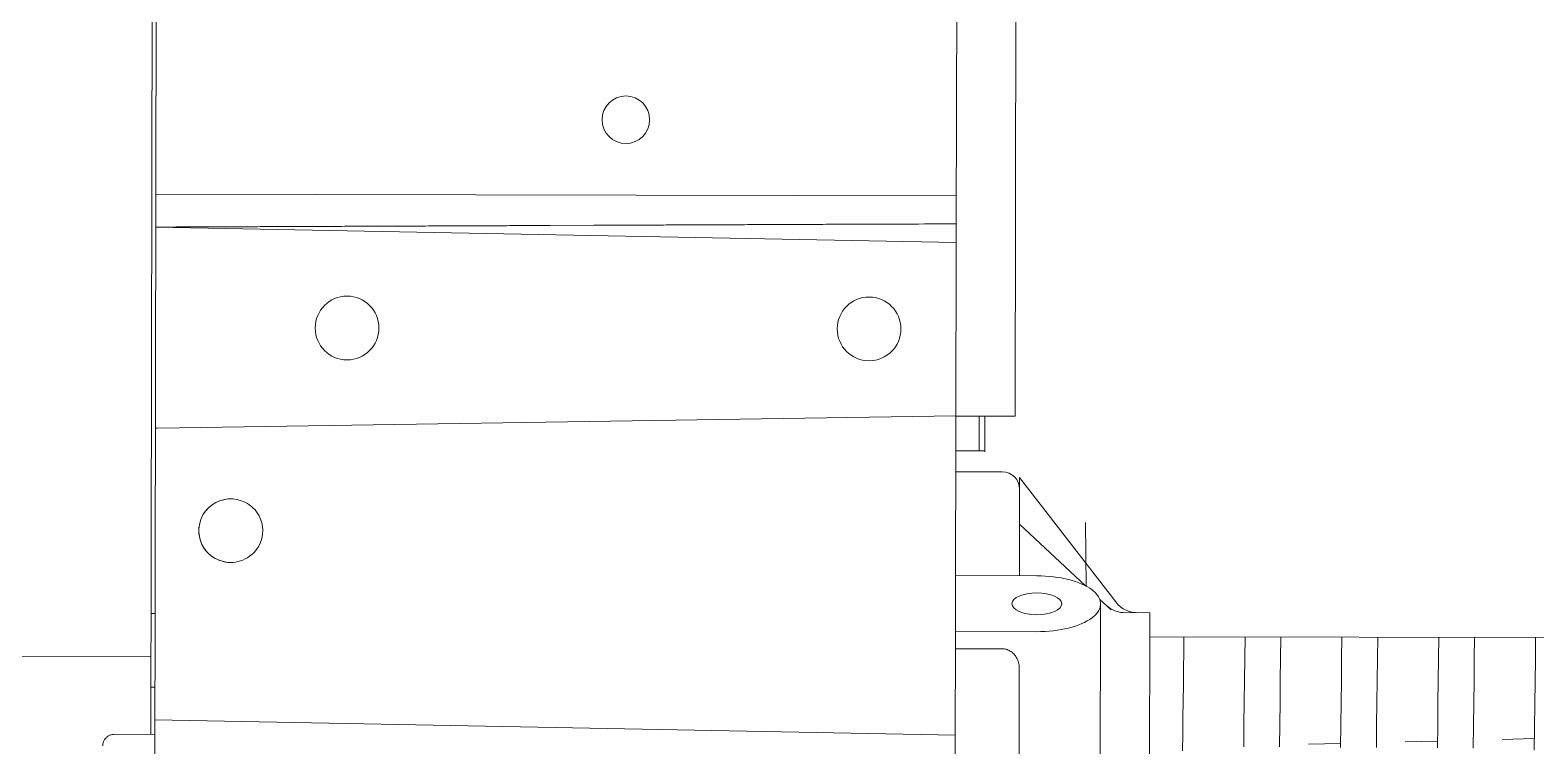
# Model space of a CAD drawing. Extents: x 766778 to 845620, y 133762 to 209800.
# Drawn here: x 786661.9 to 786921.5, y 190576 to 190699.4 of the extents above; entities that cross this region are included whole.
import ezdxf

# ---------------------------------------------------------------- set-up
doc = ezdxf.new("R2010")
doc.units = 0
doc.header["$MEASUREMENT"] = 0
doc.layers.get('0').update_dxf_attribs({"color": 1, "linetype": 'CONTINUOUS'})
doc.layers.add('LA-4748_SHOWN', color=2, linetype='CONTINUOUS', lineweight=53)
doc.layers.add('LA-5075_SHOWN', color=2, linetype='CONTINUOUS', lineweight=53)

# ---------------------------------------------------------------- blocks, each defined once
blk = doc.blocks.new('HE 3516C HSL RH')
at = {"layer": 'LA-5075_SHOWN', "color": 252, "lineweight": 5}
for p, q in [((-6414.37, 224.72), (-6414.25, 213.68)), ((-6359.17, 186.97), (-6353.64, 187.12)), ((-6342.47, 187.42), (-6336.94, 187.57)), ((-6375.86, 186.52), (-6370.35, 186.67))]:
    blk.add_line(p, q, dxfattribs=at)
blk = doc.blocks.new('A$C7EB86452')
at = {"rotation": 352.0000000000881}
blk.add_blockref('HE 3516C HSL RH', (6185.31, -1654.92), dxfattribs=at)
blk = doc.blocks.new('ENGINE')
at = {"layer": 'LA-4748_SHOWN', "color": 252, "lineweight": 5}
for p, q in [((945771.39, 205356.14), (945772.36, 205540.92)), ((945781.43, 205322.93), (945782.46, 205517.93)), ((945632.2, 205268.56), (945633.02, 205423.56)), ((945632.33, 205154.72), (945633.74, 205423.56)), ((945633.41, 205361.71), (945771.41, 205360.99)), ((945633.39, 205356.05), (945633.89, 205356.05)), ((945771.37, 205352.92), (945633.39, 205356.05)), ((945633.89, 205356.05), (945634.38, 205356.05)), ((945634.38, 205356.05), (945635.88, 205356.05)), ((945635.88, 205356.05), (945636.38, 205356.05)), ((945636.38, 205356.05), (945636.88, 205356.06)), ((945636.88, 205356.06), (945637.38, 205356.06)), ((945637.38, 205356.06), (945637.88, 205356.06)), ((945637.88, 205356.06), (945638.38, 205356.06)), ((945638.38, 205356.06), (945638.88, 205356.06)), ((945638.88, 205356.06), (945639.38, 205356.06)), ((945639.38, 205356.06), (945639.88, 205356.06)), ((945639.88, 205356.06), (945640.38, 205356.06)), ((945640.38, 205356.06), (945640.88, 205356.06)), ((945640.88, 205356.06), (945641.38, 205356.06)), ((945641.38, 205356.06), (945642.38, 205356.06)), ((945642.38, 205356.06), (945642.88, 205356.06)), ((945642.88, 205356.06), (945643.38, 205356.06)), ((945643.38, 205356.06), (945643.88, 205356.06)), ((945643.88, 205356.06), (945645.38, 205356.06)), ((945645.38, 205356.06), (945645.88, 205356.06)), ((945645.88, 205356.06), (945647.38, 205356.06)), ((945647.38, 205356.06), (945647.88, 205356.06)), ((945647.88, 205356.06), (945650.88, 205356.06)), ((945650.88, 205356.06), (945651.38, 205356.07)), ((945651.38, 205356.07), (945653.88, 205356.07)), ((945653.88, 205356.07), (945654.38, 205356.07)), ((945654.38, 205356.07), (945656.88, 205356.07)), ((945656.88, 205356.07), (945657.38, 205356.07)), ((945657.38, 205356.07), (945657.88, 205356.07)), ((945657.88, 205356.07), (945659.38, 205356.07)), ((945659.38, 205356.07), (945659.88, 205356.07)), ((945659.88, 205356.07), (945660.38, 205356.07)), ((945660.38, 205356.07), (945661.38, 205356.07)), ((945661.38, 205356.07), (945661.88, 205356.07)), ((945661.88, 205356.07), (945662.38, 205356.07)), ((945662.38, 205356.07), (945662.88, 205356.07)), ((945662.88, 205356.07), (945663.88, 205356.07)), ((945663.88, 205356.07), (945664.38, 205356.07)), ((945664.38, 205356.07), (945664.88, 205356.07)), ((945664.88, 205356.07), (945665.38, 205356.07)), ((945665.38, 205356.07), (945665.88, 205356.08)), ((945665.88, 205356.08), (945666.38, 205356.08)), ((945666.38, 205356.08), (945666.88, 205356.08)), ((945666.88, 205356.08), (945667.88, 205356.08)), ((945667.88, 205356.08), (945668.38, 205356.08)), ((945668.38, 205356.08), (945668.88, 205356.08)), ((945668.88, 205356.08), (945669.38, 205356.08)), ((945669.38, 205356.08), (945669.88, 205356.08)), ((945669.88, 205356.08), (945670.88, 205356.08)), ((945670.88, 205356.08), (945671.38, 205356.08)), ((945671.38, 205356.08), (945672.88, 205356.08)), ((945672.88, 205356.08), (945673.38, 205356.08)), ((945673.38, 205356.08), (945676.38, 205356.08)), ((945676.38, 205356.08), (945676.88, 205356.08)), ((945676.88, 205356.08), (945679.88, 205356.08)), ((945679.88, 205356.08), (945680.38, 205356.08)), ((945680.38, 205356.08), (945681.88, 205356.09)), ((945681.88, 205356.09), (945682.38, 205356.09)), ((945682.38, 205356.09), (945682.88, 205356.09)), ((945682.88, 205356.09), (945683.38, 205356.09)), ((945683.38, 205356.09), (945683.88, 205356.09)), ((945683.88, 205356.09), (945684.38, 205356.09)), ((945684.38, 205356.09), (945684.88, 205356.09)), ((945684.88, 205356.09), (945685.38, 205356.09)), ((945685.38, 205356.09), (945686.38, 205356.09)), ((945686.38, 205356.09), (945686.88, 205356.09)), ((945686.88, 205356.09), (945687.88, 205356.09)), ((945687.88, 205356.09), (945688.38, 205356.09)), ((945688.38, 205356.09), (945688.88, 205356.09)), ((945688.88, 205356.09), (945689.38, 205356.09)), ((945689.38, 205356.09), (945690.38, 205356.09)), ((945690.38, 205356.09), (945690.88, 205356.09)), ((945690.88, 205356.09), (945691.38, 205356.09)), ((945691.38, 205356.09), (945691.88, 205356.09)), ((945691.88, 205356.09), (945692.38, 205356.09)), ((945692.38, 205356.09), (945692.88, 205356.09)), ((945692.88, 205356.09), (945693.38, 205356.09)), ((945693.38, 205356.09), (945693.88, 205356.09)), ((945693.88, 205356.09), (945694.38, 205356.09)), ((945694.38, 205356.09), (945694.88, 205356.09)), ((945694.88, 205356.09), (945695.38, 205356.09)), ((945695.38, 205356.09), (945695.88, 205356.09)), ((945695.88, 205356.09), (945696.38, 205356.1)), ((945696.38, 205356.1), (945697.38, 205356.1)), ((945697.38, 205356.1), (945697.88, 205356.1)), ((945697.88, 205356.1), (945698.38, 205356.1)), ((945698.38, 205356.1), (945698.88, 205356.1)), ((945698.88, 205356.1), (945699.38, 205356.1)), ((945699.38, 205356.1), (945700.38, 205356.1)), ((945700.38, 205356.1), (945700.88, 205356.1)), ((945700.88, 205356.1), (945701.38, 205356.1)), ((945701.38, 205356.1), (945708.88, 205356.1)), ((945708.88, 205356.1), (945709.38, 205356.1)), ((945709.38, 205356.1), (945710.38, 205356.1)), ((945710.38, 205356.1), (945710.88, 205356.1)), ((945710.88, 205356.1), (945711.38, 205356.1)), ((945711.38, 205356.1), (945711.88, 205356.1)), ((945711.88, 205356.1), (945712.88, 205356.11)), ((945712.88, 205356.11), (945713.38, 205356.11)), ((945713.38, 205356.11), (945714.38, 205356.11)), ((945714.38, 205356.11), (945714.88, 205356.11)), ((945714.88, 205356.11), (945715.88, 205356.11)), ((945715.88, 205356.11), (945716.38, 205356.11)), ((945716.38, 205356.11), (945716.88, 205356.11)), ((945716.88, 205356.11), (945717.38, 205356.11)), ((945717.38, 205356.11), (945717.88, 205356.11)), ((945717.88, 205356.11), (945718.38, 205356.11)), ((945718.38, 205356.11), (945718.88, 205356.11)), ((945718.88, 205356.11), (945719.38, 205356.11)), ((945719.38, 205356.11), (945719.88, 205356.11)), ((945719.88, 205356.11), (945720.38, 205356.11)), ((945720.38, 205356.11), (945720.88, 205356.11)), ((945720.88, 205356.11), (945721.38, 205356.11)), ((945721.38, 205356.11), (945721.88, 205356.11)), ((945721.88, 205356.11), (945722.38, 205356.11)), ((945722.38, 205356.11), (945722.88, 205356.11)), ((945722.88, 205356.11), (945723.38, 205356.11)), ((945723.38, 205356.11), (945723.88, 205356.11)), ((945723.88, 205356.11), (945725.38, 205356.11)), ((945725.38, 205356.11), (945725.88, 205356.11)), ((945725.88, 205356.11), (945727.88, 205356.11)), ((945727.88, 205356.11), (945728.38, 205356.11)), ((945728.38, 205356.11), (945728.88, 205356.11)), ((945728.88, 205356.11), (945729.38, 205356.11)), ((945729.38, 205356.11), (945730.38, 205356.12)), ((945730.38, 205356.12), (945730.88, 205356.12)), ((945730.88, 205356.12), (945732.38, 205356.12)), ((945732.38, 205356.12), (945732.88, 205356.12)), ((945732.88, 205356.12), (945733.88, 205356.12)), ((945733.88, 205356.12), (945734.38, 205356.12)), ((945734.38, 205356.12), (945734.88, 205356.12)), ((945734.88, 205356.12), (945735.39, 205356.12)), ((945735.39, 205356.12), (945736.89, 205356.12)), ((945736.89, 205356.12), (945737.39, 205356.12)), ((945737.39, 205356.12), (945737.89, 205356.12)), ((945737.89, 205356.12), (945738.89, 205356.12)), ((945738.89, 205356.12), (945739.39, 205356.12)), ((945739.39, 205356.12), (945739.89, 205356.12)), ((945739.89, 205356.12), (945740.39, 205356.12)), ((945740.39, 205356.12), (945740.89, 205356.12)), ((945740.89, 205356.12), (945741.39, 205356.12)), ((945741.39, 205356.12), (945741.89, 205356.12)), ((945741.89, 205356.12), (945742.39, 205356.12)), ((945742.39, 205356.12), (945743.39, 205356.12)), ((945743.39, 205356.12), (945743.89, 205356.12)), ((945743.89, 205356.12), (945744.39, 205356.12)), ((945744.39, 205356.12), (945744.89, 205356.12)), ((945744.89, 205356.12), (945745.39, 205356.12)), ((945745.39, 205356.12), (945745.89, 205356.12)), ((945745.89, 205356.12), (945746.39, 205356.12)), ((945746.39, 205356.12), (945747.39, 205356.13)), ((945747.39, 205356.13), (945747.89, 205356.13)), ((945747.89, 205356.13), (945748.39, 205356.13)), ((945748.39, 205356.13), (945748.89, 205356.13)), ((945748.89, 205356.13), (945750.39, 205356.13)), ((945750.39, 205356.13), (945750.89, 205356.13)), ((945750.89, 205356.13), (945751.89, 205356.13)), ((945751.89, 205356.13), (945752.39, 205356.13)), ((945752.39, 205356.13), (945754.89, 205356.13)), ((945754.89, 205356.13), (945755.39, 205356.13)), ((945755.39, 205356.13), (945758.89, 205356.13)), ((945758.89, 205356.13), (945759.39, 205356.13)), ((945759.39, 205356.13), (945760.89, 205356.13)), ((945760.89, 205356.13), (945761.39, 205356.13)), ((945761.39, 205356.13), (945761.89, 205356.13)), ((945761.89, 205356.13), (945762.39, 205356.13)), ((945762.39, 205356.13), (945763.89, 205356.13)), ((945763.89, 205356.13), (945764.39, 205356.13)), ((945764.39, 205356.13), (945764.89, 205356.13)), ((945764.89, 205356.13), (945765.89, 205356.14)), ((945765.89, 205356.14), (945766.39, 205356.14)), ((945766.39, 205356.14), (945766.89, 205356.14)), ((945766.89, 205356.14), (945767.39, 205356.14)), ((945767.39, 205356.14), (945767.89, 205356.14)), ((945767.89, 205356.14), (945768.39, 205356.14)), ((945768.39, 205356.14), (945768.89, 205356.14)), ((945768.89, 205356.14), (945769.39, 205356.14)), ((945769.39, 205356.14), (945769.89, 205356.14)), ((945769.89, 205356.14), (945770.39, 205356.14)), ((945770.39, 205356.14), (945770.89, 205356.14)), ((945770.89, 205356.14), (945771.39, 205356.14)), ((945771.39, 205356.14), (945771.37, 205352.92)), ((945770.32, 205153.99), (945771.37, 205352.92)), ((945633.2, 205321.38), (945633.56, 205321.37)), ((945633.56, 205321.37), (945771.21, 205323.05)), ((945781.43, 205322.93), (945771.21, 205322.99)), ((945775.18, 205316.97), (945775.21, 205322.97)), ((945776.18, 205316.78), (945776.21, 205322.96)), ((945776.18, 205316.96), (945771.18, 205316.99)), ((945771.16, 205313.38), (945779.16, 205313.34)), ((945782.15, 205310.32), (945782.16, 205312.32)), ((945798.66, 205290.82), (945782.16, 205312.32)), ((945643.09, 205308.22), (945642.64, 205307.9)), ((945643.28, 205308.33), (945642.84, 205308.05)), ((945643.58, 205308.49), (945643.09, 205308.22)), ((945643.74, 205308.58), (945643.28, 205308.33)), ((945644.08, 205308.72), (945643.58, 205308.49)), ((945644.22, 205308.78), (945643.74, 205308.58)), ((945644.6, 205308.91), (945644.08, 205308.72)), ((945644.71, 205308.94), (945644.22, 205308.78)), ((945645.13, 205309.04), (945644.6, 205308.91)), ((945645.19, 205309.05), (945644.71, 205308.94)), ((945645.64, 205309.12), (945645.13, 205309.04)), ((945645.67, 205309.12), (945645.19, 205309.05)), ((945646.14, 205309.15), (945645.64, 205309.12)), ((945646.14, 205309.15), (945645.67, 205309.12)), ((945646.14, 205309.15), (945646.49, 205309.13)), ((945646.49, 205309.13), (945646.85, 205309.09)), ((945646.85, 205309.09), (945647.22, 205309.02)), ((945647.22, 205309.02), (945647.58, 205308.92)), ((945647.58, 205308.92), (945647.95, 205308.8)), ((945647.95, 205308.8), (945648.31, 205308.66)), ((945648.31, 205308.66), (945648.66, 205308.49)), ((945648.66, 205308.49), (945649, 205308.3)), ((945649, 205308.3), (945649.33, 205308.08)), ((945782.07, 205295.4), (945782.15, 205310.32)), ((945640.98, 205305.66), (945640.82, 205305.18)), ((945640.96, 205305.58), (945640.82, 205305.16)), ((945641.12, 205305.98), (945640.96, 205305.58)), ((945641.19, 205306.12), (945640.98, 205305.66)), ((945641.32, 205306.37), (945641.12, 205305.98)), ((945641.44, 205306.56), (945641.19, 205306.12)), ((945641.57, 205306.77), (945641.32, 205306.37)), ((945641.73, 205306.98), (945641.44, 205306.56)), ((945641.87, 205307.16), (945641.57, 205306.77)), ((945642.06, 205307.37), (945641.73, 205306.98)), ((945642.22, 205307.54), (945641.87, 205307.16)), ((945642.43, 205307.73), (945642.06, 205307.37)), ((945642.64, 205307.9), (945642.22, 205307.54)), ((945642.84, 205308.05), (945642.43, 205307.73)), ((945649.33, 205308.08), (945649.64, 205307.85)), ((945649.64, 205307.85), (945649.96, 205307.58)), ((945649.96, 205307.58), (945650.31, 205307.21)), ((945650.31, 205307.21), (945650.68, 205306.73)), ((945650.68, 205306.73), (945651, 205306.19)), ((945651, 205306.19), (945651.26, 205305.61)), ((945651.26, 205305.61), (945651.45, 205305)), ((945640.64, 205304.18), (945640.61, 205303.67)), ((945640.61, 205303.67), (945640.63, 205303.17)), ((945640.65, 205304.31), (945640.62, 205303.87)), ((945640.62, 205303.87), (945640.62, 205303.46)), ((945640.62, 205303.46), (945640.64, 205303.05)), ((945640.63, 205303.17), (945640.7, 205302.67)), ((945640.71, 205304.68), (945640.64, 205304.18)), ((945640.64, 205303.05), (945640.7, 205302.67)), ((945640.72, 205304.74), (945640.65, 205304.31)), ((945640.82, 205305.18), (945640.71, 205304.68)), ((945640.82, 205305.16), (945640.72, 205304.74)), ((945651.45, 205305), (945651.57, 205304.36)), ((945651.58, 205303), (945651.45, 205302.29)), ((945651.57, 205304.36), (945651.62, 205303.7)), ((945651.62, 205303.7), (945651.58, 205303)), ((945793.44, 205293.64), (945782.12, 205304.32)), ((945640.7, 205302.67), (945640.81, 205302.17)), ((945640.7, 205302.67), (945640.78, 205302.3)), ((945640.78, 205302.3), (945640.87, 205301.95)), ((945640.81, 205302.17), (945640.96, 205301.69)), ((945640.87, 205301.95), (945640.99, 205301.62)), ((945640.96, 205301.69), (945641.16, 205301.22)), ((945640.99, 205301.62), (945641.13, 205301.3)), ((945641.13, 205301.3), (945641.29, 205300.98)), ((945641.16, 205301.22), (945641.41, 205300.78)), ((945641.29, 205300.98), (945641.47, 205300.68)), ((945641.41, 205300.78), (945641.69, 205300.35)), ((945641.47, 205300.68), (945641.67, 205300.39)), ((945641.67, 205300.39), (945641.89, 205300.11)), ((945650.54, 205300.37), (945650.13, 205299.89)), ((945650.92, 205300.96), (945650.54, 205300.37)), ((945651.23, 205301.61), (945650.92, 205300.96)), ((945651.45, 205302.29), (945651.23, 205301.61)), ((945641.69, 205300.35), (945642.02, 205299.96)), ((945641.89, 205300.11), (945642.22, 205299.76)), ((945642.02, 205299.96), (945642.39, 205299.6)), ((945642.22, 205299.76), (945642.73, 205299.33)), ((945642.39, 205299.6), (945642.8, 205299.28)), ((945642.73, 205299.33), (945643.43, 205298.88)), ((945642.8, 205299.28), (945643.23, 205298.99)), ((945643.23, 205298.99), (945643.69, 205298.74)), ((945643.43, 205298.88), (945644.28, 205298.49)), ((945643.69, 205298.74), (945644.17, 205298.53)), ((945644.17, 205298.53), (945644.65, 205298.37)), ((945644.28, 205298.49), (945645.17, 205298.24)), ((945644.65, 205298.37), (945645.13, 205298.25)), ((945645.13, 205298.25), (945645.61, 205298.17)), ((945645.17, 205298.24), (945646.08, 205298.15)), ((945645.61, 205298.17), (945646.08, 205298.15)), ((945646.49, 205298.16), (945646.08, 205298.15)), ((945646.9, 205298.21), (945646.49, 205298.16)), ((945647.33, 205298.3), (945646.9, 205298.21)), ((945647.75, 205298.42), (945647.33, 205298.3)), ((945648.17, 205298.58), (945647.75, 205298.42)), ((945648.58, 205298.76), (945648.17, 205298.58)), ((945648.97, 205298.98), (945648.58, 205298.76)), ((945649.35, 205299.22), (945648.97, 205298.98)), ((945649.73, 205299.51), (945649.35, 205299.22)), ((945650.13, 205299.89), (945649.73, 205299.51)), ((945771.07, 205295.46), (945785.07, 205295.38)), ((945795.72, 205230.1), (945796.04, 205290.5)), ((945797.87, 205289.46), (945795.88, 205291.34)), ((945797.04, 205290.24), (945797.42, 205289.92)), ((945798.66, 205290.82), (945799.04, 205290.38)), ((945799.04, 205290.38), (945799.48, 205289.98)), ((945799.48, 205289.98), (945799.95, 205289.65)), ((945632.31, 205289.43), (945633.03, 205289.43)), ((945797.42, 205289.92), (945797.82, 205289.64)), ((945797.82, 205289.64), (945798.25, 205289.41)), ((945798.25, 205289.41), (945798.68, 205289.23)), ((945798.68, 205289.23), (945798.89, 205289.16)), ((945798.89, 205289.16), (945799.1, 205289.1)), ((945799.1, 205289.1), (945799.3, 205289.05)), ((945799.3, 205289.05), (945799.49, 205289.02)), ((945799.49, 205289.02), (945799.65, 205288.99)), ((945799.65, 205288.99), (945799.78, 205288.98)), ((945799.78, 205288.98), (945799.87, 205288.98)), ((945799.87, 205288.98), (945799.92, 205288.98)), ((945799.92, 205288.98), (945804.53, 205288.95)), ((945799.95, 205289.65), (945800.45, 205289.38)), ((945800.45, 205289.38), (945800.71, 205289.27)), ((945800.71, 205289.27), (945800.97, 205289.17)), ((945800.97, 205289.17), (945801.22, 205289.1)), ((945801.22, 205289.1), (945801.47, 205289.04)), ((945801.47, 205289.04), (945801.7, 205289)), ((945801.7, 205289), (945801.9, 205288.98)), ((945801.9, 205288.98), (945802.05, 205288.97)), ((945802.05, 205288.97), (945802.15, 205288.96)), ((945803.79, 205147.72), (945804.53, 205288.95)), ((945785.02, 205285.74), (945771.02, 205285.81)), ((945906.01, 205284.28), (945804.51, 205284.81)), ((945632.28, 205281.99), (945566.28, 205282.33)), ((945771, 205282.86), (945779, 205282.82)), ((945779, 205282.82), (945779.19, 205282.81)), ((945779.19, 205282.81), (945779.37, 205282.79)), ((945779.37, 205282.79), (945779.55, 205282.76)), ((945779.55, 205282.76), (945779.73, 205282.72)), ((945779.73, 205282.72), (945779.9, 205282.66)), ((945779.9, 205282.66), (945780.08, 205282.59)), ((945780.08, 205282.59), (945780.25, 205282.51)), ((945780.25, 205282.51), (945780.42, 205282.42)), ((945780.42, 205282.42), (945780.58, 205282.32)), ((945780.58, 205282.32), (945780.74, 205282.2)), ((945780.74, 205282.2), (945780.89, 205282.08)), ((945810.4, 205284.78), (945810.36, 205282.04)), ((945820.87, 205281.02), (945820.93, 205284.73)), ((945827.1, 205284.69), (945827.04, 205280.99)), ((945837.57, 205280.92), (945837.63, 205284.64)), ((945843.8, 205284.6), (945843.74, 205280.89)), ((945854.27, 205280.83), (945854.33, 205284.55)), ((945860.5, 205284.52), (945860.44, 205280.79)), ((945870.97, 205280.67), (945871.03, 205284.46)), ((945780.89, 205282.08), (945781.04, 205281.94)), ((945781.04, 205281.94), (945781.17, 205281.79)), ((945781.17, 205281.79), (945781.3, 205281.63)), ((945781.3, 205281.63), (945781.42, 205281.45)), ((945781.42, 205281.45), (945781.53, 205281.27)), ((945781.53, 205281.27), (945781.63, 205281.07)), ((945781.63, 205281.07), (945781.72, 205280.87)), ((945781.72, 205280.87), (945781.8, 205280.65)), ((945781.8, 205280.65), (945781.87, 205280.43)), ((945781.87, 205280.43), (945781.92, 205280.2)), ((945781.92, 205280.2), (945781.96, 205279.96)), ((945781.96, 205279.96), (945781.98, 205279.7)), ((945781.98, 205279.7), (945781.98, 205279.44)), ((945810.36, 205282.04), (945810.31, 205279.28)), ((945820.81, 205277.27), (945820.87, 205281.02)), ((945827.04, 205280.99), (945826.98, 205277.23)), ((945837.51, 205277.17), (945837.57, 205280.92)), ((945843.74, 205280.89), (945843.68, 205277.13)), ((945854.21, 205277.06), (945854.27, 205280.83)), ((945860.44, 205280.79), (945860.38, 205277.01)), ((945870.9, 205276.82), (945870.97, 205280.67)), ((945781.64, 205214.08), (945781.98, 205279.44)), ((945810.31, 205279.28), (945810.27, 205276.49)), ((945820.75, 205273.47), (945820.81, 205277.27)), ((945826.98, 205277.23), (945826.92, 205273.44)), ((945837.45, 205273.36), (945837.51, 205277.17)), ((945843.68, 205277.13), (945843.62, 205273.32)), ((945854.15, 205273.25), (945854.21, 205277.06)), ((945860.38, 205277.01), (945860.32, 205273.18)), ((945632.25, 205276.72), (945632.97, 205276.71)), ((945810.27, 205276.49), (945810.23, 205273.67)), ((945870.84, 205272.92), (945870.9, 205276.82)), ((945810.23, 205273.67), (945810.18, 205270.83)), ((945820.69, 205269.63), (945820.75, 205273.47)), ((945826.92, 205273.44), (945826.86, 205269.59)), ((945837.39, 205269.51), (945837.45, 205273.36)), ((945843.62, 205273.32), (945843.56, 205269.47)), ((945854.09, 205269.39), (945854.15, 205273.25)), ((945860.32, 205273.18), (945860.26, 205269.31)), ((945870.78, 205268.98), (945870.84, 205272.92)), ((945770.92, 205267.92), (945632.94, 205271.05)), ((945810.18, 205270.83), (945810.14, 205267.97)), ((945820.63, 205265.74), (945820.69, 205269.63)), ((945826.86, 205269.59), (945826.8, 205265.71)), ((945837.33, 205265.61), (945837.39, 205269.51)), ((945843.56, 205269.47), (945843.5, 205265.58)), ((945854.02, 205265.49), (945854.09, 205269.39)), ((945860.26, 205269.31), (945860.2, 205265.4)), ((945623.91, 205266.6), (945623.92, 205266.73)), ((945623.92, 205266.73), (945623.93, 205266.86)), ((945623.93, 205266.86), (945623.95, 205266.98)), ((945623.95, 205266.98), (945623.98, 205267.11)), ((945623.98, 205267.11), (945624.02, 205267.23)), ((945624.02, 205267.23), (945624.07, 205267.35)), ((945624.07, 205267.35), (945624.12, 205267.47)), ((945624.12, 205267.47), (945624.18, 205267.59)), ((945624.18, 205267.59), (945624.25, 205267.7)), ((945624.25, 205267.7), (945624.32, 205267.8)), ((945624.32, 205267.8), (945624.41, 205267.9)), ((945624.41, 205267.9), (945624.49, 205268)), ((945624.49, 205268), (945624.59, 205268.09)), ((945624.59, 205268.09), (945624.69, 205268.17)), ((945624.69, 205268.17), (945624.8, 205268.25)), ((945624.8, 205268.25), (945624.91, 205268.32)), ((945624.91, 205268.32), (945625.03, 205268.38)), ((945625.03, 205268.38), (945625.15, 205268.44)), ((945625.15, 205268.44), (945625.27, 205268.48)), ((945625.27, 205268.48), (945625.4, 205268.52)), ((945625.4, 205268.52), (945625.53, 205268.55)), ((945625.53, 205268.55), (945625.66, 205268.58)), ((945625.66, 205268.58), (945625.79, 205268.59)), ((945625.79, 205268.59), (945625.92, 205268.59)), ((945632.92, 205268.55), (945625.92, 205268.59)), ((945810.14, 205267.97), (945810.09, 205265.08)), ((945870.72, 205264.99), (945870.78, 205268.98))]:
    blk.add_line(p, q, dxfattribs=at)
for centre, radius in [((945714.48, 205374.29), 4.1), ((945666.29, 205338.54), 5.5), ((945756.29, 205338.07), 5.5)]:
    blk.add_circle(centre, radius, dxfattribs=at)
blk.add_arc((945779.15, 205310.34), 3, 359.6986, 89.6986, dxfattribs=at)
blk.add_ellipse((945785.04, 205290.56), major_axis=(11, -0.06), ratio=0.438371, start_param=4.712389, end_param=7.853982, dxfattribs=at)
blk.add_ellipse((945785.04, 205290.56), major_axis=(4.3, -0.02), ratio=0.438371, dxfattribs=at)
at = {"color": 4, "linetype": 'Continuous', "ltscale": 12, "rotation": 7.698618751251217}
blk.add_blockref('A$C7EB86452', (945855.32, 205857.51), dxfattribs=at)

msp = doc.modelspace()

# ---------------------------------------------------------------- block references
at = {"color": 7, "linetype": 'Continuous', "rotation": 0.1984573570547499}
msp.add_blockref('ENGINE', (-158232.80366, -17964.77499), dxfattribs=at)

doc.saveas('drawing.dxf')
